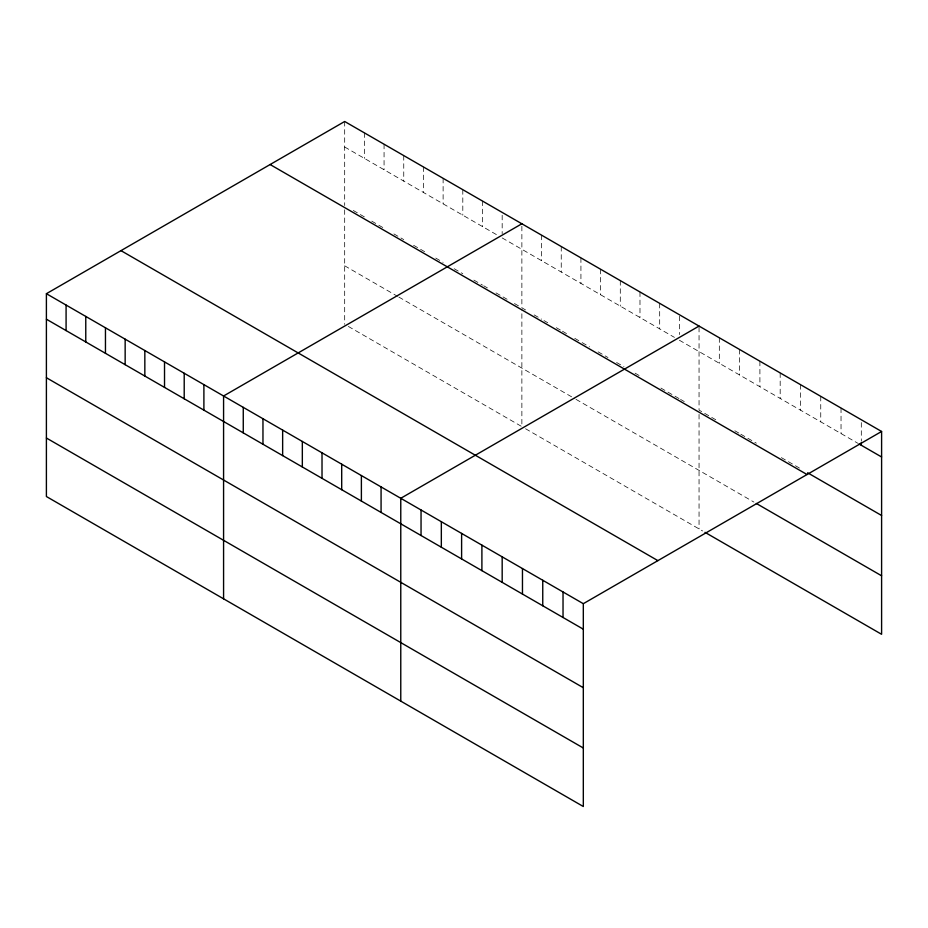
<?xml version="1.0" encoding="UTF-8"?>
<svg xmlns="http://www.w3.org/2000/svg" width="928" height="928" viewBox="0 0 928 928"><rect width="100%" height="100%" fill="white"/><g stroke="black" fill="none" stroke-linecap="round" stroke-linejoin="round"><path stroke-width="0.7" stroke-dasharray="4.64 3.48" d="M344.682 146.995L498.487 235.793M502.176 237.928L674.436 337.386M679.366 340.216L857.739 443.201M353.301 210.482L364.368 216.885M371.757 221.142L384.064 228.242M393.901 233.926L403.75 239.61M413.586 245.294L427.124 253.112M435.742 258.077L443.12 262.346M454.198 268.737L462.805 273.714M473.883 280.105L482.49 285.082M483.72 285.789L487.42 287.912M496.028 292.888L507.106 299.28M514.483 303.549L519.402 306.391M525.561 309.94L521.872 307.806L521.872 223.776M534.168 314.917L541.558 319.174M544.017 320.601L547.706 322.724M556.324 327.7L561.243 330.542M562.472 331.25L567.391 334.092M574.78 338.36L580.928 341.91M582.158 342.618L589.535 346.875M598.154 351.851L608.002 357.535M616.61 362.512L623.999 366.769M635.065 373.16L639.984 376.002M660.91 388.078L679.366 398.738M680.595 399.446L684.284 401.58M715.755 419.746L699.051 410.106L699.051 326.076M734.848 430.766L739.616 433.527M740.811 434.211L756.32 443.166M781.376 457.632L800.47 468.652M344.682 265.802L397.59 296.345M398.82 297.053L574.78 398.646M576.01 399.353L753.93 502.083M348.371 326.447L521.872 426.613L521.872 309.244M525.561 428.748L702.624 530.978M861.312 422.588L861.312 441.02M841.035 408.053L841.035 433.562M820.746 396.337L820.746 421.846M800.47 384.633L800.47 410.141M780.181 372.917L780.181 398.425M759.904 361.201L759.904 386.721M739.616 349.496L739.616 375.005M719.328 337.78L719.328 363.3M699.051 414.41L699.051 528.902M679.366 316.123L679.366 334.556M659.68 303.34L659.68 328.86M639.984 291.972L639.984 317.492M620.298 280.616L620.298 306.124M600.613 269.248L600.613 294.756M580.928 257.88L580.928 283.388M561.243 246.512L561.243 272.02M541.558 235.144L541.558 260.664M502.176 215.25L502.176 233.67M482.49 201.051L482.49 226.56M462.805 189.683L462.805 215.192M443.12 178.315L443.12 203.824M423.435 166.947L423.435 192.467M403.75 155.579L403.75 181.099M384.064 144.211L384.064 169.731M364.368 132.855L364.368 158.363M344.682 121.487L344.682 205.517M344.682 209.821L344.682 324.313"/><path stroke-width="1.39" d="M46.4 293.7L583.318 603.687L583.318 806.513L46.4 496.526L46.4 293.7L344.682 121.487L881.6 431.474L881.6 634.3L705.013 532.347M521.872 223.776L223.578 395.989L223.578 598.827M699.051 326.076L400.768 498.29L400.768 701.116M583.318 603.687L881.6 431.474M858.934 443.897L881.6 456.982M807.627 472.793L881.6 515.492M270.118 164.534L807.024 474.521M756.32 503.452L881.6 575.789M120.976 250.641L657.882 560.628M46.4 319.209L583.318 629.196M46.4 377.731L583.318 687.706M46.4 438.016L583.318 748.003M861.312 442.436L861.312 445.278M563.029 591.971L563.029 617.491M542.752 580.267L542.752 605.775M522.464 568.551L522.464 594.059M502.176 556.846L502.176 582.355M481.899 545.13L481.899 570.639M461.61 533.414L461.61 558.934M441.334 521.71L441.334 547.218M421.045 509.994L421.045 535.514M381.072 486.922L381.072 512.43M361.386 475.554L361.386 501.074M341.701 464.186L341.701 489.706M322.016 452.829L322.016 478.338M302.331 441.461L302.331 466.97M282.646 430.093L282.646 455.602M262.96 418.725L262.96 444.234M243.264 407.357L243.264 432.877M203.893 384.633L203.893 410.141M184.208 373.265L184.208 398.773M164.523 361.897L164.523 387.405M144.838 350.529L144.838 376.037M125.152 339.161L125.152 364.681M105.456 327.793L105.456 353.313M85.77 316.425L85.77 341.945M66.085 305.068L66.085 330.577"/></g></svg>
